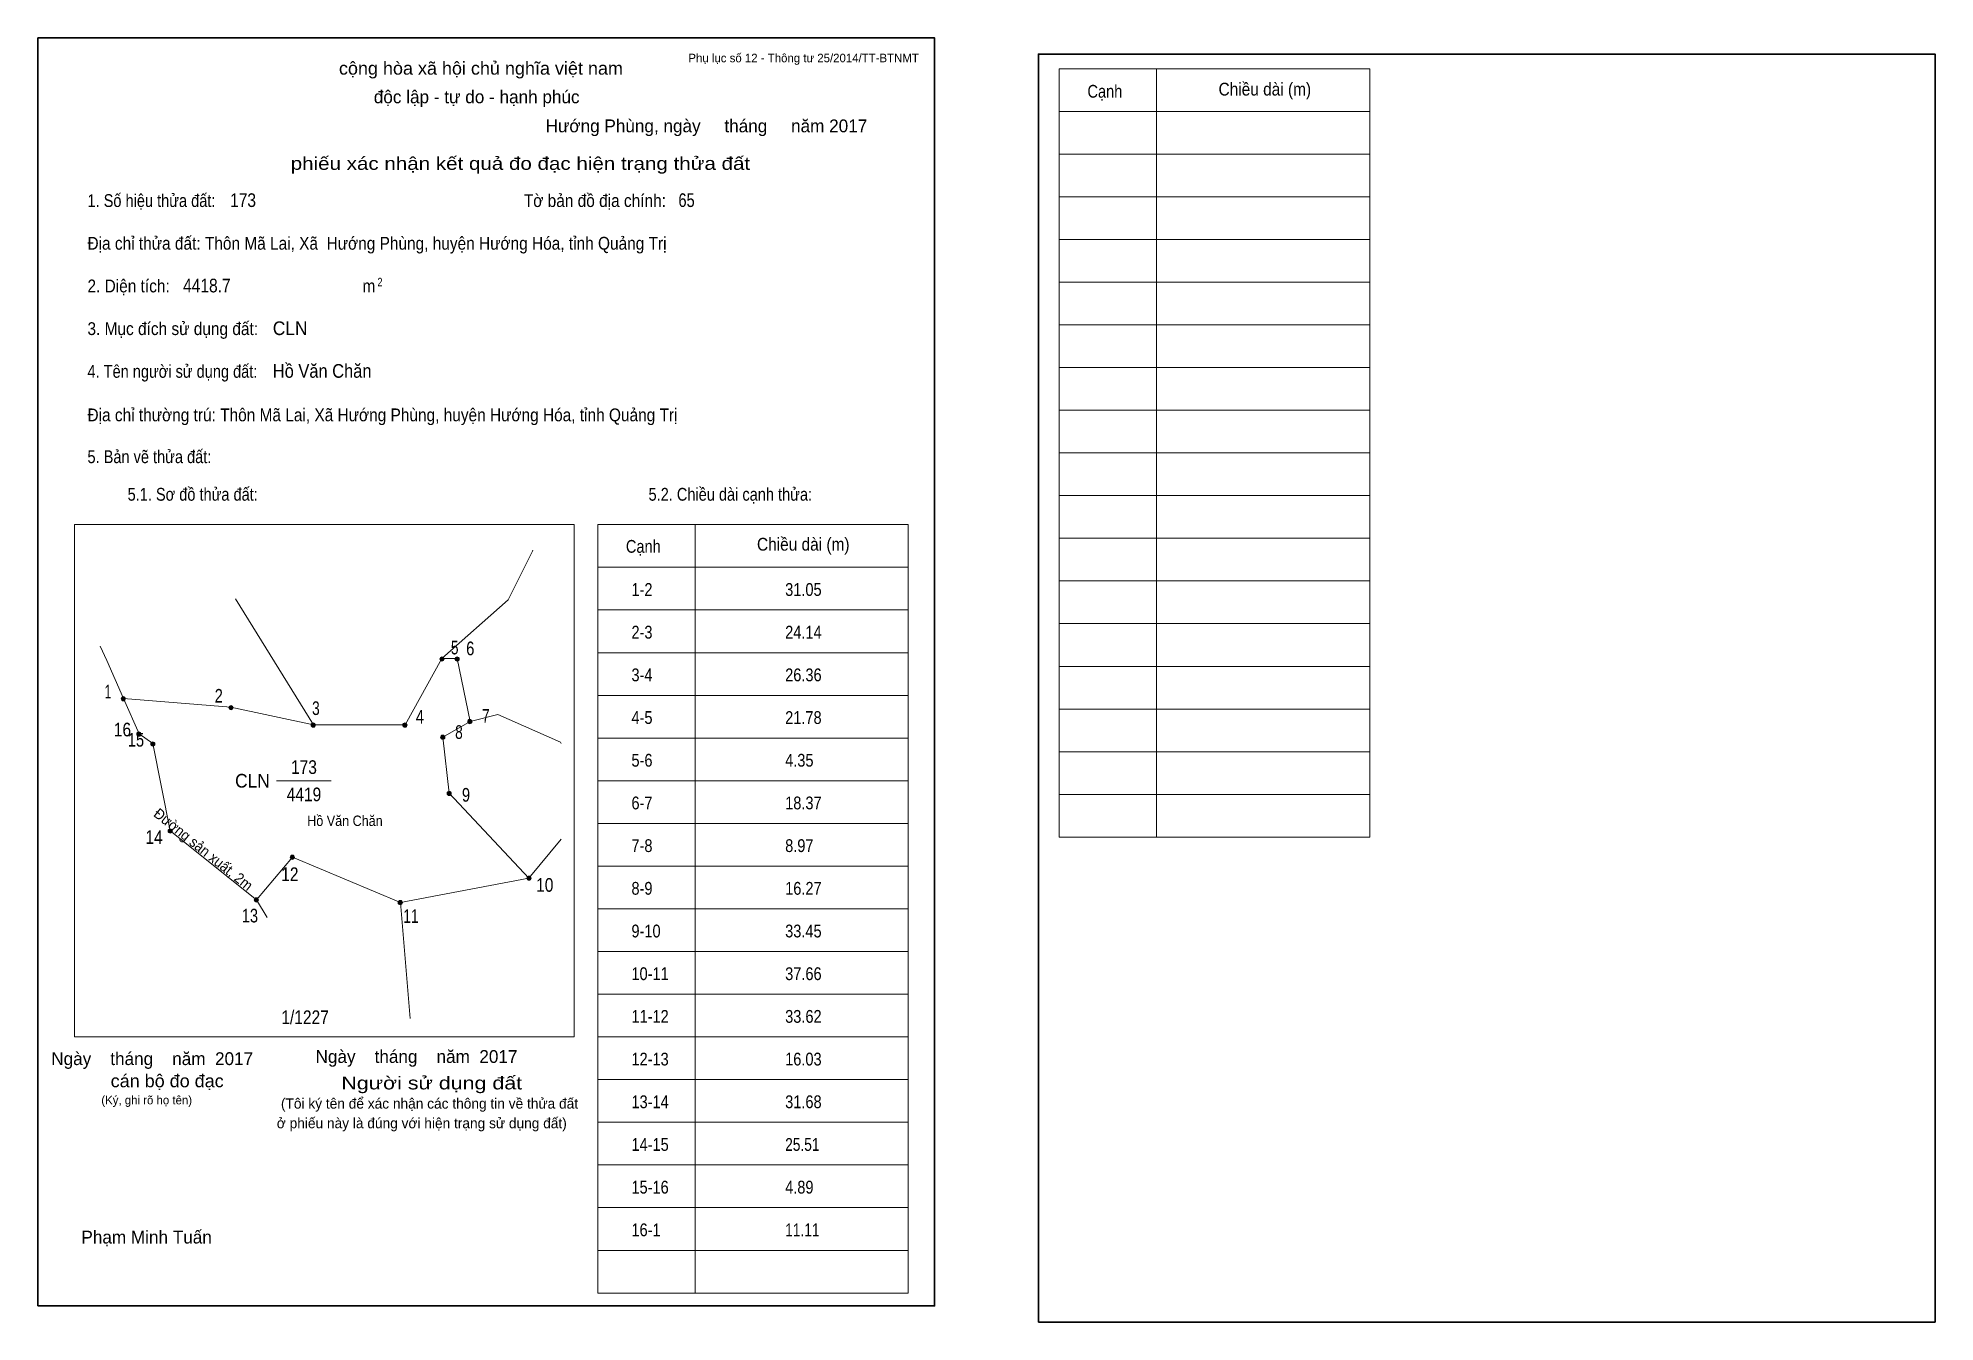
# Model space of a CAD drawing. Header units: centimetres. Extents: x 0 to 44.4, y -0.4 to 29.7.
import ezdxf
from ezdxf.enums import TextEntityAlignment as Align

# ---------------------------------------------------------------- set-up
doc = ezdxf.new("R2010")
doc.units = ezdxf.units.CM
doc.header["$LTSCALE"] = 0.12
for name, color, linetype in [('2', 7, 'Continuous'), ('30', 7, 'Continuous'), ('34', 7, 'Continuous')]:
    doc.layers.add(name, color=color, linetype=linetype)
for name, color, linetype, lineweight in [('32', 7, 'Continuous', 13), ('33', 7, 'Continuous', 13), ('6', 7, 'Continuous', 13), ('63', 7, 'Continuous', 13)]:
    doc.layers.add(name, color=color, linetype=linetype, lineweight=lineweight)

msp = doc.modelspace()

# ---------------------------------------------------------------- hatches: boundary and pattern name
at = {"layer": '32'}
for points in [[(9.5124, 15.1526, 1), (9.4124, 15.1526, 1)], [(9.867, 15.1526, 1), (9.767, 15.1526, 1)], [(2.05, 14.221, 1), (1.95, 14.221, 1)], [(4.5717, 14.0116, 1), (4.4717, 14.0116, 1)], [(2.4151, 13.3921, 1), (2.3151, 13.3921, 1)], [(6.4968, 13.604, 1), (6.3968, 13.604, 1)], [(8.6452, 13.604, 1), (8.5452, 13.604, 1)], [(9.5312, 13.3204, 1), (9.4312, 13.3204, 1)], [(10.1644, 13.6856, 1), (10.0644, 13.6856, 1)], [(2.7403, 13.1615, 1), (2.6403, 13.1615, 1)], [(9.6811, 12.0025, 1), (9.5811, 12.0025, 1)], [(3.1478, 11.1223, 1), (3.0478, 11.1223, 1)], [(6.0078, 10.5069, 1), (5.9078, 10.5069, 1)], [(11.55, 10.0179, 1), (11.45, 10.0179, 1)], [(5.1642, 9.5093, 1), (5.0642, 9.5093, 1)], [(8.5344, 9.4474, 1), (8.4344, 9.4474, 1)]]:
    msp.add_hatch(color=256, dxfattribs=at).paths.add_polyline_path(points)

# ---------------------------------------------------------------- linework, layer by layer
for centre in [(9.4624, 15.1526), (9.817, 15.1526), (2, 14.221), (4.5217, 14.0116), (2.3651, 13.3921), (6.4468, 13.604), (8.5952, 13.604), (9.4812, 13.3204), (10.1144, 13.6856), (2.6903, 13.1615), (9.6311, 12.0025), (3.0978, 11.1223), (5.9578, 10.5069), (11.5, 10.0179), (5.1142, 9.5093), (8.4844, 9.4474)]:
    msp.add_circle(centre, 0.05, dxfattribs=at)
at = {"layer": '33'}
msp.add_line((5.59, 12.3), (6.87, 12.3), dxfattribs=at)
at = {"layer": '6'}
for p, q in [((4.63, 16.56), (6.45, 13.61)), ((5.12, 9.51), (5.37, 9.1))]:
    msp.add_line(p, q, dxfattribs=at)
for points in [[(9.46, 15.16), (11.01, 16.54), (11.58, 17.68), (11.59, 17.7)], [(1.46, 15.45), (1.61, 15.12), (2, 14.23)], [(6.45, 13.61), (8.6, 13.61), (9.46, 15.16)], [(9.46, 15.16), (9.82, 15.16), (10.12, 13.69)], [(2, 14.23), (2.37, 13.4), (2.69, 13.17), (3.1, 11.13), (5.12, 9.51)], [(2, 14.23), (4.52, 14.02), (6.45, 13.61)], [(12.25, 13.17), (12.24, 13.2), (10.77, 13.85), (10.12, 13.69)], [(10.12, 13.69), (9.48, 13.32), (9.63, 12.01), (11.5, 10.02)], [(12.25, 10.93), (11.5, 10.02), (8.49, 9.45), (8.72, 6.73)], [(5.12, 9.51), (5.96, 10.51), (8.49, 9.45)]]:
    msp.add_lwpolyline(points, dxfattribs=at)
at = {"layer": '63'}
for p, q in [((23.92, 28.98), (31.19, 28.98)), ((23.92, 10.98), (23.92, 28.98)), ((26.2, 10.98), (26.2, 28.98)), ((31.19, 10.98), (31.19, 28.98)), ((23.92, 27.98), (31.19, 27.98)), ((23.92, 26.98), (31.19, 26.98)), ((23.92, 25.98), (31.19, 25.98)), ((23.92, 24.98), (31.19, 24.98)), ((23.92, 23.98), (31.19, 23.98)), ((23.92, 22.98), (31.19, 22.98)), ((23.92, 21.98), (31.19, 21.98)), ((23.92, 20.98), (31.19, 20.98)), ((23.92, 19.98), (31.19, 19.98)), ((23.92, 18.98), (31.19, 18.98)), ((0.86, 18.3), (12.56, 18.3)), ((0.86, 6.3), (0.86, 18.3)), ((12.56, 6.3), (12.56, 18.3)), ((13.11, 18.3), (20.38, 18.3)), ((13.11, 0.3), (13.11, 18.3)), ((15.39, 0.3), (15.39, 18.3)), ((20.38, 0.3), (20.38, 18.3)), ((23.92, 17.98), (31.19, 17.98)), ((13.11, 17.3), (20.38, 17.3)), ((23.92, 16.98), (31.19, 16.98)), ((13.11, 16.3), (20.38, 16.3)), ((23.92, 15.98), (31.19, 15.98)), ((13.11, 15.3), (20.38, 15.3)), ((23.92, 14.98), (31.19, 14.98)), ((13.11, 14.3), (20.38, 14.3)), ((23.92, 13.98), (31.19, 13.98)), ((13.11, 13.3), (20.38, 13.3)), ((23.92, 12.98), (31.19, 12.98)), ((13.11, 12.3), (20.38, 12.3)), ((23.92, 11.98), (31.19, 11.98)), ((13.11, 11.3), (20.38, 11.3)), ((23.92, 10.98), (31.19, 10.98)), ((13.11, 10.3), (20.38, 10.3)), ((13.11, 9.3), (20.38, 9.3)), ((13.11, 8.3), (20.38, 8.3)), ((13.11, 7.3), (20.38, 7.3)), ((0.86, 6.3), (12.56, 6.3)), ((13.11, 6.3), (20.38, 6.3)), ((13.11, 5.3), (20.38, 5.3)), ((13.11, 4.3), (20.38, 4.3)), ((13.11, 3.3), (20.38, 3.3)), ((13.11, 2.3), (20.38, 2.3)), ((13.11, 1.3), (20.38, 1.3)), ((13.11, 0.3), (20.38, 0.3))]:
    msp.add_line(p, q, dxfattribs=at)
at = {"layer": '63', "lineweight": 35}
for points in [[(0, 0), (0, 29.7), (21, 29.7), (21, 0)], [(23.43, -0.38), (23.43, 29.32), (44.43, 29.32), (44.43, -0.38)]]:
    msp.add_lwpolyline(points, close=True, dxfattribs=at)

# ---------------------------------------------------------------- texts
at = {"layer": '2', "width": 0.95}
msp.add_text('Đường sản xuất, 2m', height=0.2445, rotation=321.34, dxfattribs=at).set_placement((3.7986, 10.5971), align=Align.CENTER)
at = {"layer": '2', "width": 0.9}
msp.add_text('Hồ Văn Chăn', height=0.2445, dxfattribs=at).set_placement((7.19, 11.24), align=Align.CENTER)
at = {"layer": '30'}
for s, height, width, p in [('1-2', 0.3, 0.85, (13.9, 16.63)), ('31.05', 0.3, 0.85, (17.5, 16.63)), ('2-3', 0.3, 0.85, (13.9, 15.63)), ('24.14', 0.3, 0.85, (17.5, 15.63)), ('3-4', 0.3, 0.85, (13.9, 14.63)), ('26.36', 0.3, 0.85, (17.5, 14.63)), ('4-5', 0.3, 0.85, (13.9, 13.63)), ('21.78', 0.3, 0.85, (17.5, 13.63)), ('5-6', 0.3, 0.85, (13.9, 12.63)), ('4.35', 0.3, 0.85, (17.5, 12.63)), ('6-7', 0.3, 0.85, (13.9, 11.63)), ('18.37', 0.3, 0.85, (17.5, 11.63)), ('7-8', 0.3, 0.85, (13.9, 10.63)), ('8.97', 0.3, 0.85, (17.5, 10.63)), ('8-9', 0.3, 0.85, (13.9, 9.63)), ('16.27', 0.3, 0.85, (17.5, 9.63)), ('9-10', 0.3, 0.85, (13.9, 8.63)), ('33.45', 0.3, 0.85, (17.5, 8.63)), ('10-11', 0.3, 0.85, (13.9, 7.63)), ('37.66', 0.3, 0.85, (17.5, 7.63)), ('1/1227', 0.32, 0.85, (5.7, 6.6)), ('11-12', 0.3, 0.85, (13.9, 6.63)), ('33.62', 0.3, 0.85, (17.5, 6.63)), ('12-13', 0.3, 0.85, (13.9, 5.63)), ('16.03', 0.3, 0.85, (17.5, 5.63)), ('13-14', 0.3, 0.85, (13.9, 4.63)), ('31.68', 0.3, 0.85, (17.5, 4.63)), ('14-15', 0.3, 0.85, (13.9, 3.63)), ('25.51', 0.3, 0.8, (17.5, 3.63)), ('15-16', 0.3, 0.85, (13.9, 2.63)), ('4.89', 0.3, 0.85, (17.5, 2.63)), ('16-1', 0.3, 0.85, (13.9, 1.63)), ('11.11', 0.3, 0.8, (17.5, 1.63))]:
    msp.add_text(s, height=height, dxfattribs=dict(at, width=width)).set_placement(p)
at = {"layer": '32'}
for s, width, p in [('5', 0.75, (9.76, 15.26)), ('6', 0.8, (10.125, 15.24)), ('1', 0.65, (1.64, 14.23)), ('2', 0.8, (4.235, 14.13)), ('3', 0.75, (6.51, 13.84)), ('4', 0.8, (8.945, 13.64)), ('7', 0.75, (10.49, 13.66)), ('16', 0.85, (1.98, 13.34)), ('15', 0.8, (2.295, 13.1)), ('8', 0.75, (9.86, 13.28)), ('9', 0.8, (10.025, 11.81)), ('14', 0.85, (2.72, 10.82)), ('12', 0.85, (5.9, 9.95)), ('10', 0.85, (11.87, 9.7)), ('13', 0.8, (4.965, 8.98)), ('11', 0.75, (8.735, 8.97))]:
    msp.add_text(s, height=0.32, dxfattribs=dict(at, width=width)).set_placement(p, align=Align.CENTER)
at = {"layer": '33', "width": 0.95}
msp.add_text('CLN', height=0.32, dxfattribs=at).set_placement((5.43, 12.14), align=Align.RIGHT)
at = {"layer": '33', "width": 0.85}
for s, p in [('173', (6.23, 12.46)), ('4419', (6.23, 11.82))]:
    msp.add_text(s, height=0.32, dxfattribs=at).set_placement(p, align=Align.CENTER)
at = {"layer": '34'}
for s, width, p in [('173', 0.85, (4.5, 25.74)), ('65', 0.8, (15, 25.74)), ('4418.7', 0.85, (3.4, 23.74)), ('CLN', 0.95, (5.5, 22.74)), ('Hồ Văn Chăn', 0.9, (5.5, 21.74))]:
    msp.add_text(s, height=0.32, dxfattribs=dict(at, width=width)).set_placement(p)
at = {"layer": '63'}
for s, height, p in [('Phụ lục số 12 - Thông tư 25/2014/TT-BTNMT', 0.2, (20.63, 29.13)), ('Ngày    tháng    năm  2017', 0.3, (5.04, 5.64)), ('Ngày    tháng    năm  2017', 0.3, (11.23, 5.69)), ('(Ký, ghi rõ họ tên)', 0.2, (3.61, 4.72))]:
    msp.add_text(s, height=height, dxfattribs=at).set_placement(p, align=Align.RIGHT)
at = {"layer": '63', "width": 1.05}
msp.add_text('cộng hòa xã hội chủ nghĩa việt nam', height=0.3, dxfattribs=at).set_placement((10.375, 28.84), align=Align.CENTER)
at = {"layer": '63'}
for s, height, p in [('độc lập - tự do - hạnh phúc', 0.3, (10.275, 28.17)), ('Hướng Phùng, ngày     tháng     năm 2017', 0.3, (15.655, 27.49)), ('(Tôi ký tên để xác nhận các thông tin về thửa đất ', 0.24, (9.215, 4.62)), ('ở phiếu này là đúng với hiện trạng sử dụng đất)', 0.24, (8.99, 4.16)), ('Phạm Minh Tuấn', 0.3, (2.545, 1.46))]:
    msp.add_text(s, height=height, dxfattribs=at).set_placement(p, align=Align.CENTER)
for s, height, width, p in [('Cạnh', 0.3, 0.85, (24.58, 28.3)), ('Chiều dài (m)', 0.3, 0.9, (27.65, 28.35)), ('1. Số hiệu thửa đất:', 0.3, 0.85, (1.16, 25.74)), ('Tờ bản đồ địa chính:', 0.3, 0.9, (11.38, 25.74)), ('Địa chỉ thửa đất: Thôn Mã Lai, Xã  Hướng Phùng, huyện Hướng Hóa, tỉnh Quảng Trị', 0.3, 0.9, (1.16, 24.74)), ('2. Diện tích:', 0.3, 0.9, (1.16, 23.74)), ('2', 0.2, 0.8, (7.95, 23.88)), ('m', 0.3, 0.9, (7.6, 23.74)), ('3. Mục đích sử dụng đất:', 0.3, 0.9, (1.16, 22.74)), ('4. Tên người sử dụng đất:', 0.3, 0.85, (1.16, 21.74)), ('Địa chỉ thường trú: Thôn Mã Lai, Xã Hướng Phùng, huyện Hướng Hóa, tỉnh Quảng Trị', 0.3, 0.9, (1.16, 20.72)), ('5. Bản vẽ thửa đất:', 0.3, 0.85, (1.16, 19.74)), ('5.1. Sơ đồ thửa đất:', 0.3, 0.85, (2.1, 18.86)), ('5.2. Chiều dài cạnh thửa:', 0.3, 0.85, (14.3, 18.86)), ('Cạnh', 0.3, 0.85, (13.77, 17.64)), ('Chiều dài (m)', 0.3, 0.9, (16.84, 17.69))]:
    msp.add_text(s, height=height, dxfattribs=dict(at, width=width)).set_placement(p)
for s, width, p in [('phiếu xác nhận kết quả đo đạc hiện trạng thửa đất', 1.2, (16.68, 26.61)), ('cán bộ đo đạc', 1.05, (4.35, 5.12)), ('Người sử dụng đất', 1.25, (11.34, 5.07))]:
    msp.add_text(s, height=0.3, dxfattribs=dict(at, width=width)).set_placement(p, align=Align.RIGHT)

doc.saveas('drawing.dxf')
